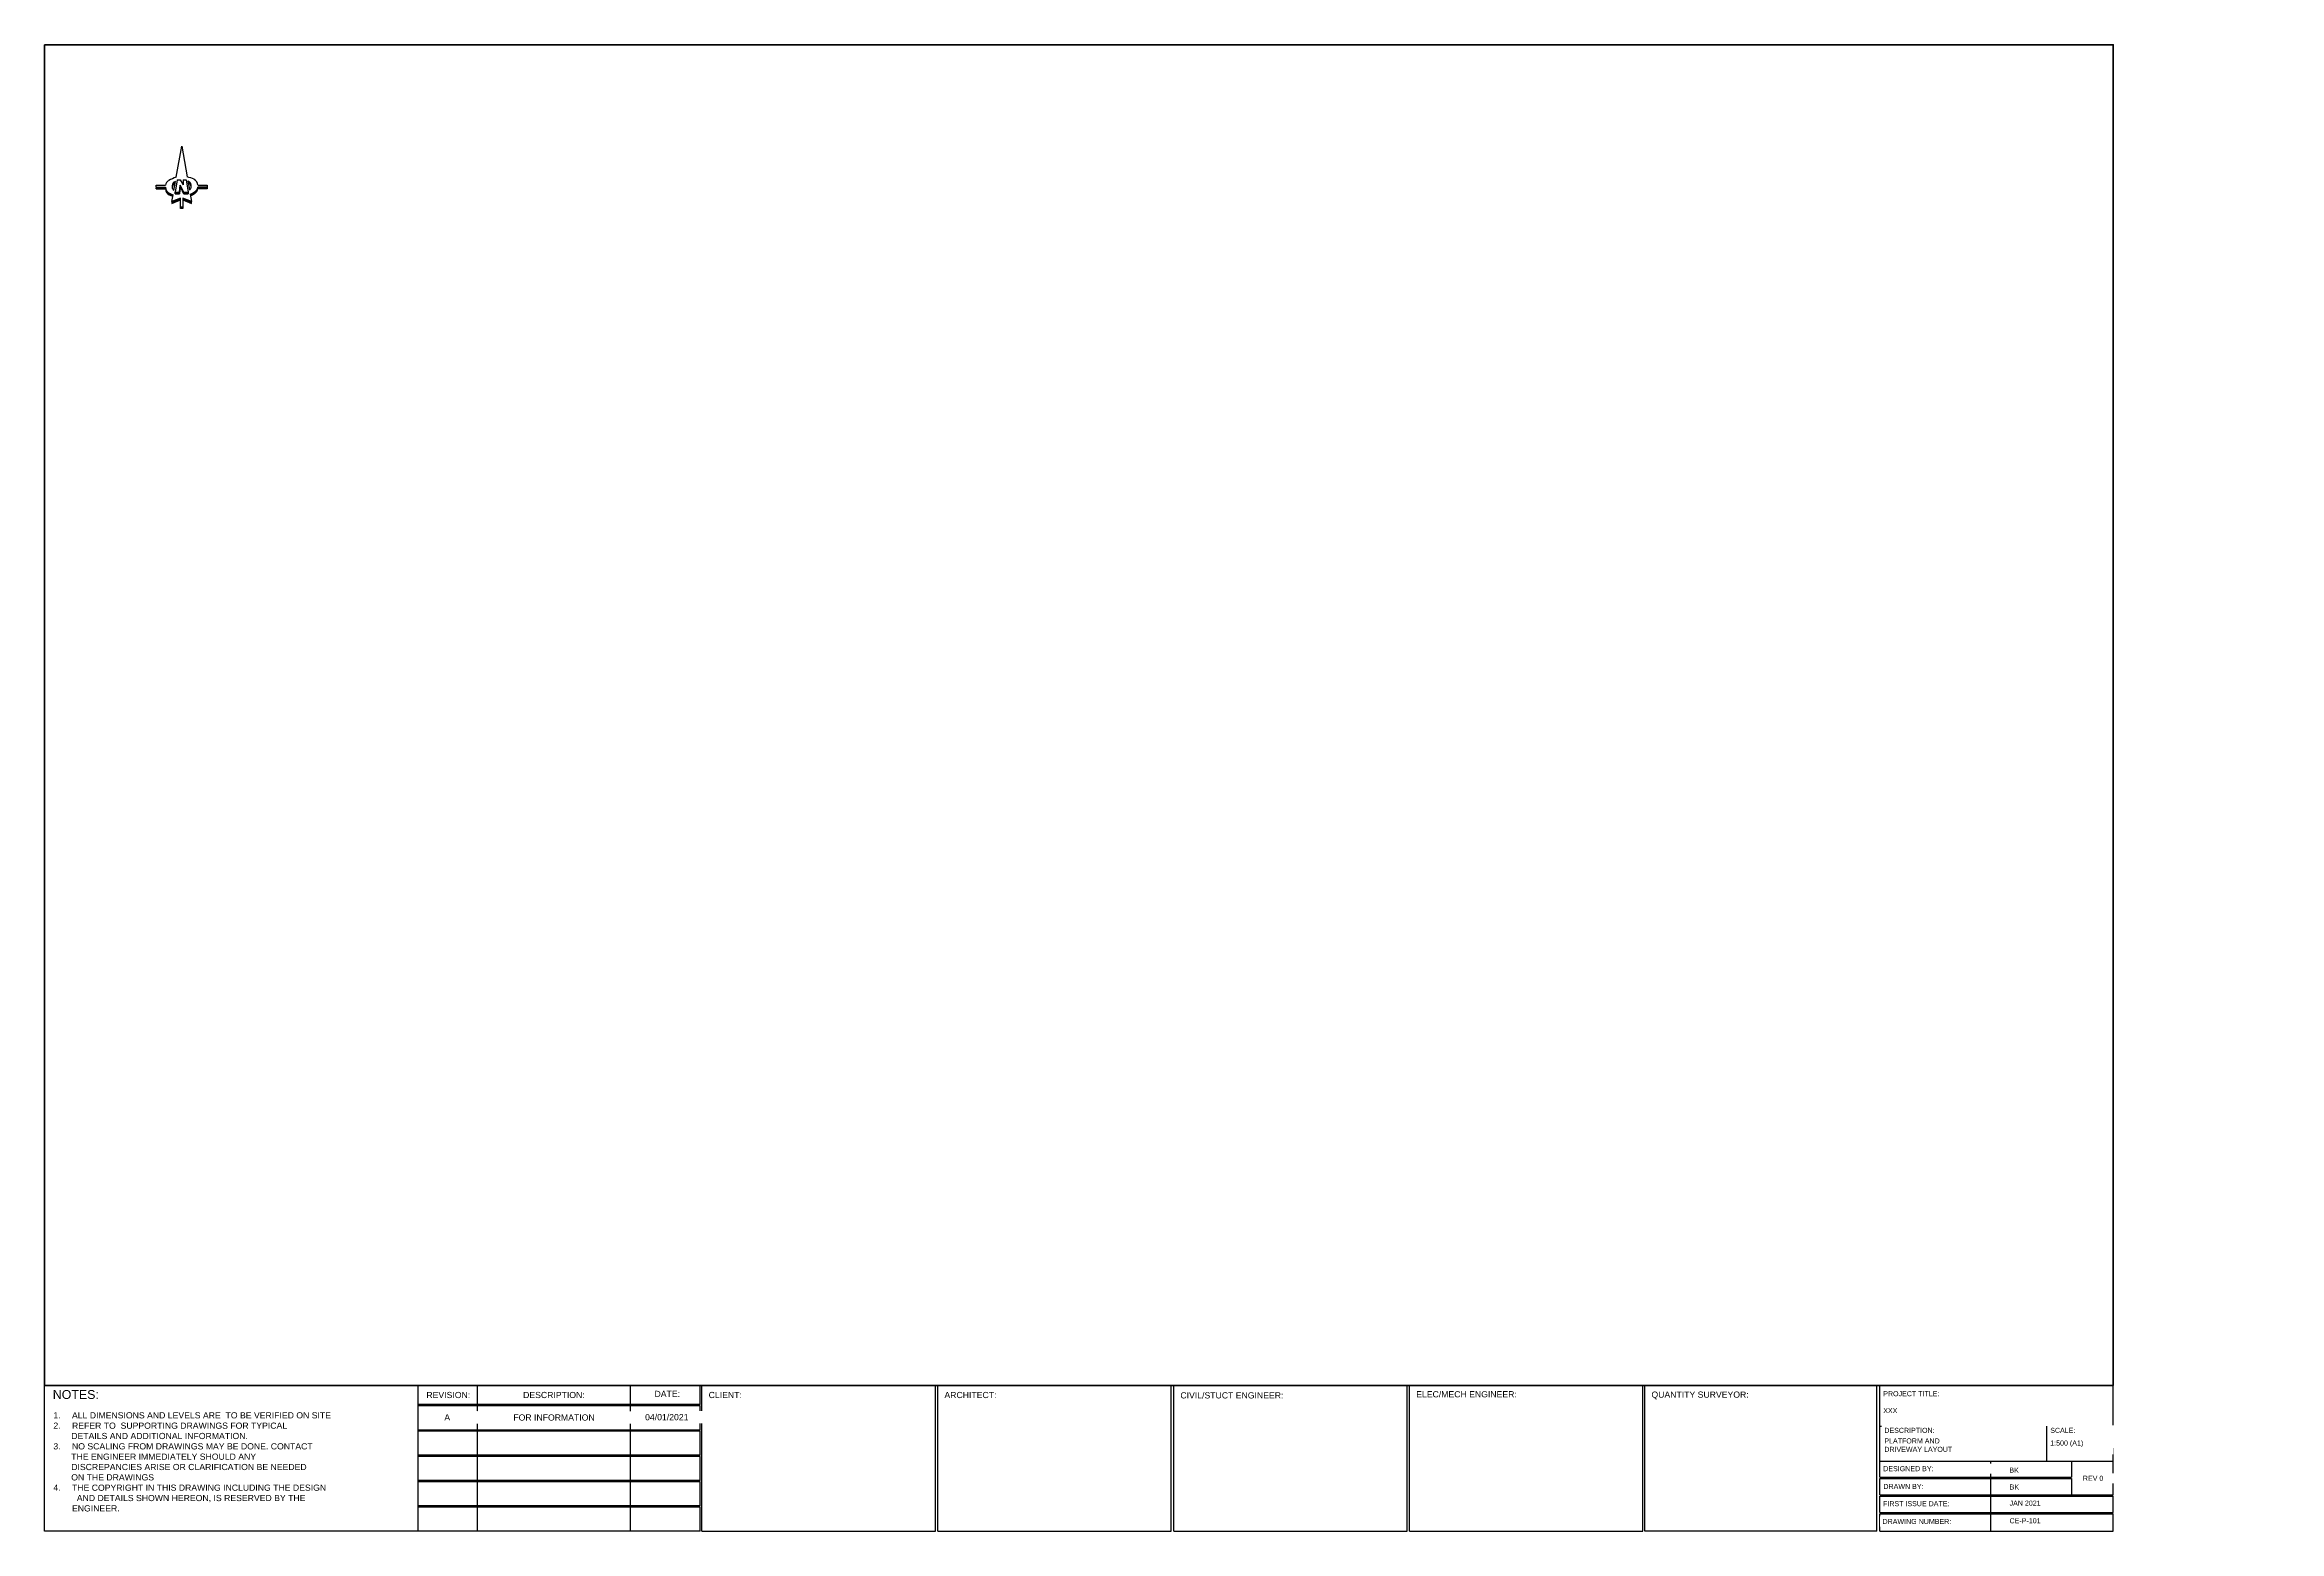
# Paper-space layout 'A0 LANDSCAPE' of a CAD drawing. Header units: metres. Extents: x -440 to 791, y -322 to 497.
import ezdxf

# ---------------------------------------------------------------- set-up
doc = ezdxf.new("R2010")
doc.units = ezdxf.units.M
doc.linetypes.add('CENTER', pattern=[2, 1.25, -0.25, 0.25, -0.25])
doc.layers.add('NORTH', color=1, linetype='CENTER')
doc.layers.add('SCOUR PIPES', color=7, linetype='Continuous')
doc.layers.add('VP', color=1, linetype='Continuous', plot=False)
doc.styles.add('ARIAL', font='arial.ttf')
doc.styles.add('ARIALNI', font='arial.ttf')

# ---------------------------------------------------------------- blocks, each defined once
blk = doc.blocks.new('_NORTH')
at = {"layer": 'NORTH', "color": 1, "linetype": 'Continuous'}
for p, q in [((-3, 17.2), (0, 34.4)), ((0, 34.4), (3, 17.4)), ((-14.1, 11.7), (-14, 12.8)), ((-14, 12.8), (-8.9, 12.8)), ((-5.4, 12.5), (-5.1, 12.5)), ((-5.3, 13), (-4.8, 13)), ((-5.3, 12.8), (-5, 12.8)), ((-5.1, 13.3), (-4.5, 13.3)), ((-5, 13.6), (-4.2, 13.6)), ((-4.8, 13.9), (-3.8, 13.9)), ((-4.6, 14.1), (-3.6, 14.1)), ((-4.3, 9.9), (-3.4, 14.9)), ((-4.3, 14.4), (-3.5, 14.4)), ((-3.9, 14.7), (-3.5, 14.7)), ((-2.4, 15.7), (-3.6, 8.9)), ((-2.4, 15.7), (-0.8, 15.7)), ((-1.2, 8.9), (-0.9, 12.9)), ((-1.2, 8.9), (-0.9, 12.9)), ((-0.9, 12), (-0.9, 12.9)), ((1.2, 8.9), (-0.9, 12.9)), ((-0.8, 15.7), (0.9, 13)), ((-0.8, 11.8), (-0.8, 12.6)), ((0.8, 15.7), (2.4, 15.7)), ((0.8, 15.7), (0.9, 13)), ((2.4, 15.7), (3.6, 8.9)), ((3.4, 15.2), (4.3, 10.2)), ((3.5, 14.7), (4.2, 14.7)), ((3.5, 14.5), (4.5, 14.5)), ((3.6, 14.2), (4.8, 14.2)), ((4.1, 13.9), (5, 13.9)), ((4.4, 13.7), (5.1, 13.7)), ((4.7, 13.4), (5.2, 13.4)), ((4.9, 13.1), (5.3, 13.1)), ((5.1, 12.8), (5.4, 12.8)), ((5.2, 12.6), (5.4, 12.6)), ((9, 12.8), (14, 12.8)), ((14, 12.8), (14.1, 11.7)), ((-14.1, 11.7), (-9, 11.7)), ((-14.1, 11.7), (-14.1, 10.8)), ((-14, 10.8), (-14.1, 10.8)), ((-14, 10.8), (-13.9, 11.7)), ((-14, 10.8), (-9, 10.8)), ((-13.8, 10.8), (-13.6, 11.7)), ((-13.5, 10.8), (-13.3, 11.7)), ((-13.2, 10.8), (-13.1, 11.7)), ((-12.9, 10.8), (-12.8, 11.7)), ((-12.7, 10.8), (-12.5, 11.7)), ((-12.4, 10.8), (-12.2, 11.7)), ((-12.1, 10.8), (-12, 11.7)), ((-11.8, 10.8), (-11.7, 11.7)), ((-11.6, 10.8), (-11.4, 11.7)), ((-11.3, 10.8), (-11.1, 11.7)), ((-11, 10.8), (-10.9, 11.7)), ((-10.7, 10.8), (-10.6, 11.7)), ((-10.5, 10.8), (-10.3, 11.7)), ((-10.2, 10.8), (-10, 11.7)), ((-9.9, 10.8), (-9.8, 11.7)), ((-9.6, 10.8), (-9.5, 11.7)), ((-9.4, 10.8), (-9.2, 11.7)), ((-9, 11.7), (-9, 11.7)), ((-9, 11.7), (-9, 10.8)), ((-9, 11), (-8.9, 11)), ((-9, 10.7), (-8.8, 10.7)), ((-8.9, 10.4), (-8.7, 10.4)), ((-8.9, 10.2), (-8.5, 10.2)), ((-8.8, 9.9), (-8.4, 9.9)), ((-8.7, 9.6), (-8.2, 9.6)), ((-8.6, 9.4), (-8, 9.4)), ((-8.4, 9.1), (-7.7, 9.1)), ((-8.3, 8.8), (-7.4, 8.8)), ((-8.1, 8.6), (-7, 8.6)), ((-7.8, 8.3), (-6.4, 8.3)), ((-7.5, 8), (-5.8, 8)), ((-7.1, 7.7), (-5.1, 7.7)), ((-6.6, 7.5), (-4.7, 7.5)), ((-6, 7.2), (-4.8, 7.2)), ((-5.4, 12.2), (-5.2, 12.2)), ((-5.4, 3.8), (-4.7, 7.6)), ((-0.7, 5.7), (-5.4, 3.8)), ((-5.4, 2.8), (-0.7, 4.7)), ((-5.4, 3.8), (-5.4, 2.8)), ((-5.3, 2.8), (-5.1, 3.9)), ((-5, 3), (-4.8, 4)), ((-4.7, 3.1), (-4.5, 4.1)), ((-4.4, 3.2), (-4.2, 4.2)), ((-4.1, 3.3), (-3.9, 4.4)), ((-3.8, 3.4), (-3.6, 4.5)), ((-3.6, 8), (-3.6, 8.9)), ((-3.6, 8.9), (-1.2, 8.9)), ((-3.6, 8.6), (-1.2, 8.6)), ((-3.6, 8.4), (-1.2, 8.4)), ((-3.6, 8.1), (-1.2, 8.1)), ((-1.2, 8), (-3.6, 8)), ((-3.5, 3.6), (-3.3, 4.6)), ((-3.2, 3.7), (-3, 4.7)), ((-2.9, 3.8), (-2.7, 4.8)), ((-2.6, 3.9), (-2.4, 5)), ((-2.3, 4), (-2.2, 5.1)), ((-2, 4.2), (-1.9, 5.2)), ((-1.7, 4.3), (-1.6, 5.3)), ((-1.5, 4.4), (-1.3, 5.4)), ((-0.9, 12), (-1.2, 8)), ((-1.2, 8.9), (-1.2, 8)), ((-1.2, 4.5), (-1, 5.6)), ((-0.9, 12), (1.2, 8)), ((-0.7, 0), (-0.7, 5.7)), ((-0.7, 0.9), (0.7, 0.9)), ((0.7, 0), (-0.7, 0)), ((-0.6, 11.3), (-0.5, 12.1)), ((-0.6, 0), (-0.5, 0.9)), ((0.5, 0), (-0.5, 0)), ((-0.3, 10.8), (-0.3, 11.6)), ((-0.3, 0), (-0.2, 0.9)), ((-0.1, 10.4), (0, 11.2)), ((-0.1, 0), (0.1, 0.9)), ((0.2, 9.9), (0.2, 10.7)), ((0.2, 0), (0.4, 0.9)), ((0.4, 9.4), (0.5, 10.2)), ((0.5, 0), (0.6, 0.9)), ((0.7, 9), (0.7, 9.8)), ((0.7, 5.7), (0.7, 0.9)), ((5.4, 3.8), (0.7, 5.7)), ((0.7, 4.7), (5.4, 2.8)), ((0.7, 0.9), (0.7, 0)), ((0.8, 4.6), (1, 5.6)), ((0.9, 8.5), (0.9, 9.3)), ((1.1, 8), (1.2, 8.3)), ((1.1, 4.5), (1.2, 5.4)), ((1.2, 8.9), (3.6, 8.9)), ((1.2, 8), (1.2, 8.9)), ((1.2, 8.9), (3.6, 8.9)), ((1.2, 8.6), (3.6, 8.6)), ((1.2, 8.4), (3.6, 8.4)), ((1.2, 8.1), (3.6, 8.1)), ((3.6, 8), (1.2, 8)), ((1.3, 4.4), (1.5, 5.3)), ((1.6, 4.3), (1.8, 5.2)), ((1.8, 4.2), (2, 5.1)), ((2.1, 4.1), (2.3, 5)), ((2.4, 4), (2.5, 4.9)), ((2.6, 3.9), (2.8, 4.8)), ((2.9, 3.8), (3, 4.7)), ((3.1, 3.7), (3.3, 4.6)), ((3.4, 3.6), (3.5, 4.5)), ((3.6, 8.9), (3.6, 8)), ((3.6, 3.5), (3.8, 4.4)), ((3.9, 3.4), (4.1, 4.3)), ((4.2, 3.3), (4.3, 4.2)), ((4.4, 3.2), (4.6, 4.1)), ((4.7, 7.9), (6.5, 7.9)), ((4.7, 7.9), (5.4, 3.8)), ((4.7, 7.6), (6, 7.6)), ((4.7, 3.1), (4.8, 4)), ((4.8, 7.3), (5.4, 7.3)), ((4.9, 3), (5.1, 3.9)), ((5.2, 8.1), (6.9, 8.1)), ((5.2, 2.9), (5.3, 3.8)), ((5.3, 12.3), (5.4, 12.3)), ((5.4, 2.8), (5.4, 3.8)), ((5.8, 8.4), (7.3, 8.4)), ((6.3, 8.7), (7.7, 8.7)), ((6.8, 9), (8, 9)), ((7.2, 9.2), (8.2, 9.2)), ((7.6, 9.5), (8.4, 9.5)), ((7.9, 9.8), (8.5, 9.8)), ((8.1, 10), (8.7, 10)), ((8.3, 10.3), (8.8, 10.3)), ((8.5, 10.6), (8.8, 10.6)), ((8.6, 10.8), (8.9, 10.8)), ((8.9, 10.8), (8.9, 11.7)), ((14.1, 11.7), (8.9, 11.7)), ((14.1, 10.8), (8.9, 10.8)), ((9.2, 10.8), (9.3, 11.7)), ((9.4, 10.8), (9.6, 11.7)), ((9.7, 10.8), (9.9, 11.7)), ((10, 10.8), (10.1, 11.7)), ((10.3, 10.8), (10.4, 11.7)), ((10.5, 10.8), (10.7, 11.7)), ((10.8, 10.8), (11, 11.7)), ((11.1, 10.8), (11.2, 11.7)), ((11.4, 10.8), (11.5, 11.7)), ((11.6, 10.8), (11.8, 11.7)), ((11.9, 10.8), (12.1, 11.7)), ((12.2, 10.8), (12.3, 11.7)), ((12.5, 10.8), (12.6, 11.7)), ((12.7, 10.8), (12.9, 11.7)), ((13, 10.8), (13.2, 11.7)), ((13.3, 10.8), (13.4, 11.7)), ((13.5, 10.8), (13.7, 11.7)), ((13.8, 10.8), (14, 11.7)), ((14.1, 11.7), (14.1, 10.8))]:
    blk.add_line(p, q, dxfattribs=at)
for centre, radius, start, end in [((-5, 12), 3.99, 123, 168.623), ((0.5, 3.6), 14, 104.411, 123), ((-2.5, 12.2), 2.85, 123, 189.076), ((-2.5, 11.3), 2.85, 123, 170.924), ((0.2, 7.9), 7.95, 117.434, 123), ((0.2, 7), 7.95, 118.868, 123), ((0.5, 3.6), 14, 63, 79.546), ((0.2, 7.9), 7.95, 63, 66.591), ((0.2, 7), 7.95, 63, 65.229), ((2.5, 12.4), 2.85, 350.924, 63), ((2.5, 11.5), 2.85, 9.076, 63), ((5, 12.5), 3.99, 3.788, 63), ((-5, 12), 3.99, 184.195, 243), ((-5, 11.1), 3.99, 184.195, 243), ((-0.5, 20.9), 14, 243, 252.25), ((-0.5, 20), 14, 243, 251.604), ((-2.5, 12.2), 2.85, 189.076, 231.597), ((2.5, 12.4), 2.85, 307.351, 350.924), ((-0.5, 20.9), 14, 291.459, 303), ((-0.5, 20), 14, 292.112, 303), ((5, 12.5), 3.99, 303, 348.209), ((5, 11.6), 3.99, 303, 348.209)]:
    blk.add_arc(centre, radius, start, end, dxfattribs=at)
blk = doc.blocks.new('NORTH')
at = {"color": 1}
blk.add_blockref('_NORTH', (-88.5, 324.8), dxfattribs=at)

psp = doc.layouts.new('A0 LANDSCAPE')

# ---------------------------------------------------------------- linework, layer by layer
at = {"layer": 'SCOUR PIPES', "color": 7}
for p, q in [((-439.6, -241.9), (-278.3, -241.9)), ((-233.8, -241.9), (-78.5, -241.9)), ((-233.8, -252.5), (-233.8, -241.9)), ((-116.8, -252.5), (-116.8, -241.9)), ((-78.5, -252.5), (-78.5, -241.9)), ((-77.5, -322.3), (-77.5, -241.9)), ((-77.5, -241.9), (51.1, -241.9)), ((51.1, -322.3), (51.1, -241.9)), ((52.4, -322.3), (52.4, -241.9)), ((52.4, -241.9), (181, -241.9)), ((181, -322.3), (181, -241.9)), ((182.4, -241.9), (311, -241.9)), ((182.4, -322.3), (182.4, -241.9)), ((311, -322.3), (311, -241.9)), ((312.3, -322.3), (312.3, -241.9)), ((312.3, -241.9), (440.9, -241.9)), ((440.9, -322.3), (440.9, -241.9)), ((441.9, -241.9), (569.8, -241.9)), ((441.9, -322.3), (441.9, -241.9)), ((571.4, -241.9), (700, -241.9)), ((571.4, -292.5), (571.4, -241.9)), ((571.4, -241.9), (700, -241.9)), ((700, -291.8), (700, -241.9)), ((-233.8, -266.5), (-233.8, -253.2)), ((-116.8, -266.5), (-116.8, -253.2)), ((-78.5, -266.5), (-78.5, -253.2)), ((-78.5, -266.5), (-233.8, -266.5)), ((-78.5, -267.2), (-233.8, -267.2)), ((-233.8, -280.4), (-233.8, -267.2)), ((-201.2, -280.4), (-201.2, -267.2)), ((-116.8, -280.4), (-116.8, -267.2)), ((-78.5, -280.2), (-78.5, -267.2)), ((571.4, -264.3), (700, -264.3)), ((-233.8, -280.4), (-233.8, -280.2)), ((-233.8, -322.3), (-233.8, -280.2)), ((-78.5, -280.4), (-233.8, -280.4)), ((-78.5, -281.1), (-233.8, -281.1)), ((-233.8, -294.4), (-233.8, -281.1)), ((-201.2, -294.4), (-201.2, -281.1)), ((-116.8, -294.4), (-116.8, -281.1)), ((-78.5, -280.4), (-78.5, -280.2)), ((-78.5, -294.4), (-78.5, -281.1)), ((700, -291.8), (700, -282.9)), ((-78.5, -294.4), (-233.8, -294.4)), ((-78.5, -295.1), (-233.8, -295.1)), ((-233.8, -308.3), (-233.8, -295.1)), ((-201.2, -308.3), (-201.2, -295.1)), ((-116.8, -308.3), (-116.8, -295.1)), ((-78.5, -308.3), (-78.5, -295.1)), ((571.4, -293.2), (677, -293.2)), ((632.3, -283.6), (632.3, -293.2)), ((677, -283.6), (677, -292.5)), ((700, -302.2), (700, -291.8)), ((700, -302.2), (700, -291.8)), ((700, -311.9), (700, -302.9)), ((700, -311.9), (700, -302.9)), ((-78.5, -308.3), (-233.8, -308.3)), ((-78.5, -309), (-233.8, -309)), ((-233.8, -322.3), (-233.8, -309)), ((-201.2, -322.3), (-201.2, -309)), ((-116.8, -322.3), (-116.8, -309)), ((-78.5, -322.3), (-78.5, -309)), ((700, -322.2), (700, -312.6)), ((700, -322.2), (700, -312.6)), ((-233.8, -322.3), (-439.6, -322.3)), ((-78.5, -322.3), (-233.8, -322.3)), ((-77.5, -322.3), (51.1, -322.3)), ((52.4, -322.3), (181, -322.3)), ((182.4, -322.3), (311, -322.3)), ((312.3, -322.3), (440.9, -322.3))]:
    psp.add_line(p, q, dxfattribs=at)

# ---------------------------------------------------------------- block references
at = {"color": 1}
psp.add_blockref('NORTH', (-275.6, 81.7), dxfattribs=at)

# ---------------------------------------------------------------- texts
at = {"layer": 'SCOUR PIPES', "color": 7, "insert": (642.9, -305.4), "char_height": 2.79, "width": 49.422, "attachment_point": 1, "style": 'ARIALNI', "bg_fill": 2}
psp.add_mtext('JAN 2021', dxfattribs=at)

# ---------------------------------------------------------------- next in the draw order: linework, layer by layer
at = {"layer": 'SCOUR PIPES', "color": 7}
for p, q in [((677, -293.2), (677, -302.2)), ((571.4, -302.2), (700, -302.2)), ((571.4, -312.6), (700, -312.6))]:
    psp.add_line(p, q, dxfattribs=at)

# ---------------------------------------------------------------- next in the draw order: texts
at = {"layer": 'SCOUR PIPES', "color": 7, "attachment_point": 1, "bg_fill": 2}
for s, insert, char_height, width, style in [('NOTES:', (-435.1, -244.5), 4.88, 16.599, 'ARIALNI'), ('DATE:', (-103.6, -244.9), 3.42, 16.599, 'ARIALNI'), ('ARCHITECT:', (56.1, -245.5), 3.42, 16.599, 'ARIAL'), ('CIVIL/STUCT ENGINEER:', (186.1, -245.7), 3.417, 87.065, 'ARIAL'), ('ELEC/MECH ENGINEER:', (316, -245.1), 3.417, 82.152, 'ARIAL'), ('QUANTITY SURVEYOR:', (445.6, -245.3), 3.417, 78.168, 'ARIALNI')]:
    psp.add_mtext(s, dxfattribs=dict(at, insert=insert, char_height=char_height, width=width, style=style))

# ---------------------------------------------------------------- next in the draw order: linework, layer by layer
at = {"layer": 'SCOUR PIPES', "color": 7}
for p, q in [((-439.6, -322.3), (-439.6, -241.9)), ((-78.5, -252.5), (-233.8, -252.5))]:
    psp.add_line(p, q, dxfattribs=at)

# ---------------------------------------------------------------- next in the draw order: texts
at = {"layer": 'SCOUR PIPES', "color": 7, "insert": (-438.2, -251), "char_height": 3.4168, "width": 153.576, "attachment_point": 1, "style": 'ARIAL'}
psp.add_mtext('{\\C0;\\P\\pxi-3,l4,t4;1.^IALL DIMENSIONS AND LEVELS ARE  TO BE VERIFIED ON SITE\\P\\A1;\\fArial|b0|i0|c0|p34;\\C7;2.^IREFER TO  SUPPORTING DRAWINGS FOR TYPICAL \\P\\pi0,l0,tz;          DETAILS AND ADDITIONAL INFORMATION. \\P\\pi-3,l4,t4;3.^INO SCALING FROM DRAWINGS MAY BE DONE. CONTACT  \\P\\pi0,l0,qj,tz;          THE ENGINEER IMMEDIATELY SHOULD ANY\\P          DISCREPANCIES ARISE OR CLARIFICATION BE NEEDED \\P\\pq*;          ON THE DRAWINGS\\A0;\\C0;\\P\\pi-3,l4,t4;4.^ITHE COPYRIGHT IN THIS DRAWING INCLUDING THE DESIGN   AND DETAILS SHOWN HEREON, IS RESERVED BY THE ENGINEER.}', dxfattribs=at)
at = {"layer": 'SCOUR PIPES', "color": 7, "insert": (573.2, -305.7), "char_height": 2.789, "width": 66.492, "attachment_point": 1, "style": 'ARIALNI', "bg_fill": 2}
psp.add_mtext('FIRST ISSUE DATE:', dxfattribs=at)

# ---------------------------------------------------------------- next in the draw order: linework, layer by layer
at = {"layer": 'SCOUR PIPES', "color": 7}
for p, q in [((571.4, -302.2), (571.4, -293.2)), ((632.3, -293.2), (632.3, -302.2)), ((571.4, -311.9), (571.4, -302.9)), ((571.4, -302.9), (700, -302.9)), ((571.4, -322.2), (571.4, -312.6))]:
    psp.add_line(p, q, dxfattribs=at)

# ---------------------------------------------------------------- next in the draw order: texts
at = {"layer": 'SCOUR PIPES', "color": 7, "insert": (-229.3, -245.5), "char_height": 3.42, "width": 16.599, "attachment_point": 1, "style": 'ARIALNI', "bg_fill": 2}
psp.add_mtext('REVISION:', dxfattribs=at)

# ---------------------------------------------------------------- next in the draw order: linework, layer by layer
at = {"layer": 'SCOUR PIPES', "color": 7}
for p, q in [((-233.8, -280.2), (-233.8, -241.9)), ((-201.2, -252.5), (-201.2, -241.9)), ((-78.5, -253.2), (-233.8, -253.2)), ((-201.2, -266.5), (-201.2, -253.2))]:
    psp.add_line(p, q, dxfattribs=at)

# ---------------------------------------------------------------- next in the draw order: texts
at = {"layer": 'SCOUR PIPES', "color": 7, "attachment_point": 1, "style": 'ARIALNI', "bg_fill": 2}
for s, insert, char_height, width in [('BK', (642.9, -296.5), 2.79, 16.599), ('DRAWING NUMBER:', (572.9, -315.5), 2.789, 68.853)]:
    psp.add_mtext(s, dxfattribs=dict(at, insert=insert, char_height=char_height, width=width))

# ---------------------------------------------------------------- next in the draw order: linework, layer by layer
at = {"layer": 'SCOUR PIPES', "color": 7}
for p, q in [((569.8, -322.3), (569.8, -241.9)), ((632.3, -302.9), (632.3, -311.9)), ((571.4, -311.9), (700, -311.9)), ((632.3, -312.6), (632.3, -322.2)), ((569.8, -322.3), (441.9, -322.3)), ((571.4, -322.2), (700, -322.2))]:
    psp.add_line(p, q, dxfattribs=at)

# ---------------------------------------------------------------- next in the draw order: texts
at = {"layer": 'SCOUR PIPES', "color": 7, "width": 16.599, "attachment_point": 1, "style": 'ARIALNI', "bg_fill": 2}
for s, insert, char_height in [('DESCRIPTION:', (-176, -245.5), 3.417), ('CLIENT:', (-73.8, -245.5), 3.42), ('A', (-219.4, -257.8), 3.42)]:
    psp.add_mtext(s, dxfattribs=dict(at, insert=insert, char_height=char_height))

# ---------------------------------------------------------------- next in the draw order: texts
at = {"layer": 'SCOUR PIPES', "color": 7, "attachment_point": 1, "bg_fill": 2}
for s, insert, char_height, width, style in [('PROJECT TITLE: \\P\\PXXX', (573.3, -245.1), 2.789, 119.408, 'ARIALNI'), ('04/01/2021', (-108.8, -257.7), 3.42, 42.834, 'ARIALNI'), ('DRAWN BY:', (573.4, -296.2), 2.79, 44.074, 'ARIALNI'), ('CE-P-101', (642.9, -315.1), 2.79, 49.422, 'ARIAL')]:
    psp.add_mtext(s, dxfattribs=dict(at, insert=insert, char_height=char_height, width=width, style=style))

# ---------------------------------------------------------------- next in the draw order: linework, layer by layer
at = {"color": 7, "lineweight": 40}
psp.add_lwpolyline([(-439.6, 496.7), (700, 496.7), (700, -241.9), (-439.6, -241.9)], close=True, dxfattribs=at)
at = {"layer": 'SCOUR PIPES', "color": 7}
for p, q in [((571.4, -291.8), (571.4, -282.9)), ((571.4, -292.5), (677, -292.5)), ((571.5, -293.2), (677, -293.2))]:
    psp.add_line(p, q, dxfattribs=at)

# ---------------------------------------------------------------- next in the draw order: texts
at = {"layer": 'SCOUR PIPES', "color": 7, "insert": (-201.2, -257.9), "char_height": 3.417, "width": 84.429, "attachment_point": 1, "style": 'ARIALNI', "bg_fill": 2}
psp.add_mtext('\\pxqc;FOR INFORMATION', dxfattribs=at)

# ---------------------------------------------------------------- next in the draw order: viewports
at = {"layer": 'VP', "color": 1, "lineweight": 0, "view_target_point": (92360.1, -871445.9)}
psp.add_viewport(center=(130.2, 127.4), size=(1139.6, 738.643), view_center_point=(-89035, 874646.5), view_height=6085.569, dxfattribs=at)

# ---------------------------------------------------------------- next in the draw order: texts
at = {"layer": 'SCOUR PIPES', "color": 7, "char_height": 2.79, "width": 16.599, "attachment_point": 1, "style": 'ARIALNI', "bg_fill": 2}
for s, insert in [('BK', (642.8, -287.2)), ('REV 0', (683.3, -291.7))]:
    psp.add_mtext(s, dxfattribs=dict(at, insert=insert))

# ---------------------------------------------------------------- next in the draw order: linework, layer by layer
at = {"layer": 'SCOUR PIPES', "color": 7}
psp.add_line((571.4, -283.6), (700, -283.6), dxfattribs=at)

# ---------------------------------------------------------------- next in the draw order: texts
at = {"layer": 'SCOUR PIPES', "color": 7, "insert": (573.3, -286.4), "char_height": 2.789, "width": 75.677, "attachment_point": 1, "style": 'ARIALNI', "bg_fill": 2}
psp.add_mtext('DESIGNED BY:', dxfattribs=at)

# ---------------------------------------------------------------- next in the draw order: texts
at = {"layer": 'SCOUR PIPES', "color": 7, "insert": (573.9, -265.3), "char_height": 2.789, "width": 124.807, "attachment_point": 1, "style": 'ARIALNI', "bg_fill": 2}
psp.add_mtext('DESCRIPTION:\\P{\\H0.25x;\\P}PLATFORM AND \\PDRIVEWAY LAYOUT ', dxfattribs=at)

# ---------------------------------------------------------------- next in the draw order: linework, layer by layer
at = {"layer": 'SCOUR PIPES', "color": 7, "flags": 128}
psp.add_lwpolyline([(663.5, -283.6), (663.5, -264.3)], dxfattribs=at)

# ---------------------------------------------------------------- next in the draw order: texts
at = {"layer": 'SCOUR PIPES', "color": 7, "insert": (665.3, -265.3), "char_height": 2.789, "width": 124.807, "attachment_point": 1, "style": 'ARIALNI', "bg_fill": 2}
psp.add_mtext('SCALE:\\P{\\H0.5x;\\P}1:500 (A1)', dxfattribs=at)

doc.saveas('drawing.dxf')
